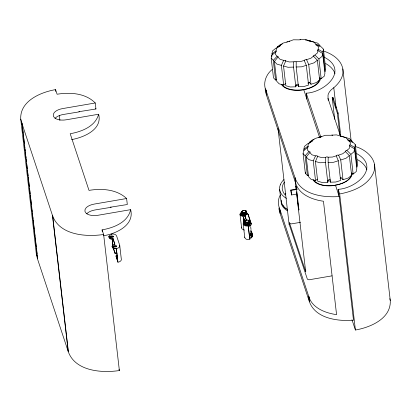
<?xml version="1.0" encoding="UTF-8"?>
<svg xmlns="http://www.w3.org/2000/svg" width="411" height="411" viewBox="0 0 411 411"><rect width="100%" height="100%" fill="white"/><g stroke="black" fill="none" stroke-linecap="round" stroke-linejoin="round"><path stroke-width="0.62" d="M249.302 223.872L249.986 223.702L249.837 221.303L249.338 221.041L247.992 222.12L248.403 224.601L247.391 224.766L247.15 222.284L245.567 222.022L245.146 221.195L244.745 221.483L245.105 224.103L245.573 223.995M285.429 60.607L285.44 61.686L283.533 66.001L285.815 85.719L290.315 87.004L295.817 86.808L293.536 67.091L293.613 62.575A2.245 2.07 -23.3 0 1 293.721 62.123L294.358 61.578A1.269 0.652 -6.6 0 1 294.733 61.501L296.1 61.902A1.942 1.798 -19.6 0 1 296.223 62.333L296.172 66.998L298.453 86.716L303.96 86.526L308.584 85.041L306.303 65.318L304.489 61.09L304.659 60.021A1.295 0.663 -6.6 0 1 304.947 59.862L305.296 59.739A1.603 0.822 -6.6 0 1 305.676 59.677L306.359 59.708L306.827 60.232L308.707 64.548L310.993 84.265L316.429 82.519L319.64 79.914L317.354 60.196L313.978 56.785L313.485 55.788A1.295 0.668 -6.6 0 1 313.593 55.588A1.505 0.776 -6.6 0 1 313.891 55.341A1.295 0.668 -6.6 0 1 314.204 55.208L315.381 55.439L318.895 58.948L321.176 78.665L319.383 78.157M308.599 175.132L307.423 175.502L305.137 155.779L308.604 151.885L309.683 151.705A1.295 0.663 -6.6 0 1 309.945 151.834L310.12 151.998A1.603 0.822 -6.6 0 1 310.182 152.188L306.236 156.935L308.517 176.658L311.035 179.309L315.535 180.588L313.254 160.871L315.345 156.201L316.398 155.712A1.295 0.668 -6.6 0 1 316.773 155.733A1.51 0.776 -6.6 0 1 317.194 155.856A1.295 0.668 -6.6 0 1 317.405 156L317.41 156.956L315.412 161.482L317.693 181.205L322.193 182.484L327.788 182.289L325.507 162.571L325.589 157.865A2.245 2.076 -21.1 0 1 325.692 157.413L326.339 156.976A1.269 0.652 -6.6 0 1 326.719 156.894L327.783 157.002L328.194 157.619L328.142 162.479L330.423 182.196L335.833 182.011L340.606 180.475L338.325 160.758L336.522 156.565A2.009 1.803 22.6 0 1 336.388 156.129L336.645 155.42A1.295 0.663 -6.6 0 1 336.933 155.255L337.277 155.137A1.603 0.822 -6.6 0 1 337.662 155.07L338.808 155.569L340.729 159.982L343.01 179.705L348.302 178.004L351.621 175.307L349.34 155.589L345.964 152.183L345.471 151.186A1.295 0.668 -6.6 0 1 345.574 150.981A1.505 0.776 -6.6 0 1 345.877 150.739A1.295 0.668 -6.6 0 1 346.19 150.601L347.367 150.832L350.876 154.341L353.157 174.059L351.369 173.55M242.88 212.61L242.942 215.117L243.389 215.246L243.934 215.23L243.769 212.718L244.196 215.22L245.203 215.056L244.792 212.6L246.153 211.501L246.646 211.763L246.872 213.735L246.723 213.217M246.091 222.161L246.127 224.668L246.579 224.796L247.129 224.776L246.949 222.269M244.596 222.521C242.588 224.622 246.415 226.189 248.162 225.49L249.893 239.556C248.074 239.839 245.264 239.603 244.751 237.455L243.178 223.851L243.548 222.659L244.278 221.95A2.661 1.367 -6.6 0 0 244.679 221.02L243.369 217.039A2.661 1.367 -6.6 0 0 242.367 216.33L240.492 215.333A5.728 2.944 -6.6 0 1 240.003 214.218L240.435 213.037L241.694 212.05M244.751 237.455L244.771 237.055M110.718 207.154L127.312 204.529L126.614 198.518L94.247 204.077A11.318 5.811 -6.6 0 0 86.033 207.925L84.979 209.759L85.005 211.583L86.125 213.217A11.303 5.805 -6.6 0 0 97.962 215.277L130.652 209.661C127.929 222.387 113.575 227.869 102.092 229.857L102.303 231.66M242.166 212.251L241.802 212.703L242.033 214.67L242.726 215.056L243.112 214.861M244.391 230.119A2.661 1.367 -6.6 0 0 243.939 229.934L242.069 228.942A5.728 2.944 -6.6 0 1 241.581 227.822L241.766 227.026M289.154 224.19L307.387 279.223L308.954 279.804L332.047 275.843M242.022 211.398L241.478 212.359L241.694 212.585L242.151 212.204M242.279 214.45L241.92 214.557L241.555 211.942L242.675 210.864M241.976 211.727L242.382 212.477L244.802 212.574M241.786 213.91L241.838 213.612M276.711 79.708L275.586 80.058L273.474 77.838L271.193 58.121L271.728 55.218L275.329 52.459A1.942 0.647 -46.5 0 0 275.683 52.14L276.475 51.267A1.269 0.652 -6.6 0 0 276.382 51.077L275.802 50.964A2.245 0.699 -45.8 0 0 275.452 51.211L271.979 53.831L272.128 55.105M271.979 53.831L272.508 50.933L275.719 48.328L279.716 46.166A1.295 0.668 -6.6 0 0 280.045 46.017A1.505 0.776 -6.6 0 0 280.338 45.78A1.295 0.668 -6.6 0 0 280.441 45.58L280.384 45.277L277.255 47.08L280.466 44.47L282.28 43.89M243.934 215.23L244.196 215.22M246.153 211.501L245.937 210.977L246.384 211.131L246.554 212.61M245.192 221.231L244.668 221.909L244.879 222.13L245.233 221.75M244.745 221.483L245.86 220.414L246.883 220.085L248.003 220.044L249.569 220.676L249.128 220.573M275.822 51.981L275.385 54.391L277.127 56.225L277.697 56.312A1.29 0.663 -6.6 0 1 277.964 56.435L278.134 56.6A1.603 0.822 -6.6 0 1 278.201 56.795L274.399 61.496L276.68 81.214L279.161 83.823L283.662 85.108L285.871 83.32M276.033 50.856L276.469 48.452L279.136 46.284M246.646 211.763L246.03 211.074M245.182 221.2L245.208 220.943M244.72 221.621L245.105 224.103M245.028 223.163L245.336 223.44M247.129 224.776L247.309 224.509L247.391 224.766M249.338 221.041L248.917 220.306M249.837 221.303L249.179 220.604M295.817 86.808L296.187 84.82A1.449 0.745 -6.6 0 1 296.321 84.62L296.978 84.25A1.269 0.652 -6.6 0 1 297.353 84.173L298.586 84.368M298.453 86.716L298.627 85.755M280.384 45.277L283.051 43.109L288.25 41.691A1.603 0.822 -6.6 0 0 288.635 41.624L288.984 41.506A1.295 0.663 -6.6 0 0 289.267 41.347L293.351 39.8L299.198 39.867A1.269 0.652 -6.6 0 0 299.573 39.79L304.628 39.405L317.734 43.17L320.21 45.78L316.229 44.27L315.73 44.573A1.603 0.822 -6.6 0 0 315.792 44.768L315.967 44.933A1.295 0.663 -6.6 0 0 316.234 45.056L321.31 46.936L323.416 49.156L325.697 68.873L325.168 71.771L322.887 52.053L318.679 49.592A1.942 0.935 37 0 0 318.273 49.438L317.456 50.101A1.269 0.652 -6.6 0 0 317.549 50.291L317.898 50.512L317.456 52.916L314.79 55.084M318.104 49.387L318.546 46.977L316.819 45.153M307.423 175.502L305.352 173.324L303.071 153.601L303.616 150.616L307.305 147.796A1.937 0.611 -46.3 0 0 307.659 147.472L308.461 146.66A1.269 0.652 -6.6 0 0 308.363 146.475L307.777 146.295A2.245 0.73 -46.5 0 0 307.443 146.506L303.873 149.229L304.017 150.503M303.873 149.229L304.387 146.419L307.705 143.722L311.702 141.559A1.295 0.668 -6.6 0 0 312.026 141.415A1.505 0.776 -6.6 0 0 312.324 141.179A1.295 0.668 -6.6 0 0 312.427 140.973C313.372 138.425 317.369 137.968 319.66 137.074L320.236 137.089A1.603 0.822 -6.6 0 0 320.621 137.022L320.965 136.904A1.295 0.663 -6.6 0 0 321.253 136.74L325.229 135.281L331.184 135.265A1.269 0.652 -6.6 0 0 331.559 135.183L336.501 134.89L349.607 138.651L352.047 141.22L352.196 142.494M318.155 50.769A2.245 1.13 37.4 0 0 318.561 51.062L322.635 53.44L322.106 56.338L318.895 58.948M322.887 52.053L323.416 49.156M307.711 147.415L307.258 149.871L308.923 151.623M307.926 146.224L308.348 143.932L311.122 141.682M305.352 173.324L305.568 172.127M327.788 182.289L328.173 180.218A1.449 0.745 -6.6 0 1 328.307 180.013L328.964 179.648A1.269 0.652 -6.6 0 1 329.339 179.566L330.208 179.602M330.423 182.196L330.608 181.194M349.638 141.035L353.147 142.376L355.294 144.636L357.575 164.359L357.061 167.169L354.78 147.451L350.67 145.052A1.937 0.956 37.6 0 0 350.259 144.877L349.437 145.499A1.269 0.652 -6.6 0 0 349.535 145.684L349.797 145.874L349.335 148.402L346.776 150.477M349.987 144.821L350.424 142.463L348.215 140.454A1.295 0.663 -6.6 0 1 347.953 140.326L347.824 140.223A1.603 0.822 -6.6 0 1 347.716 139.966L348.225 139.771L352.047 141.22M349.797 145.874L350.162 146.213A2.245 1.089 37.3 0 0 350.557 146.501L354.523 148.839L353.979 151.823L350.876 154.341M354.78 147.451L355.294 144.636M79.04 111.674L95.948 108.992L95.254 102.981L62.57 108.596A11.318 5.811 -6.6 0 0 54.355 112.444L53.296 114.273L53.327 116.097L54.447 117.736A11.303 5.805 -6.6 0 0 66.284 119.791L98.65 114.237C95.342 126.496 81.532 131.746 70.194 133.714L88.997 190.385C101.764 188.243 116.729 189.24 126.614 198.518M113.472 236.998A1.13 0.581 -6.6 0 0 112.177 236.628L108.905 237.204L108.925 236.263L109.727 235.328L111.694 234.578L111.766 235.179M108.905 237.204L109.177 236.531M116.554 246.41A1.13 0.581 -6.6 0 0 115.342 246.179L112.105 246.744L112.609 245.192L114.885 244.196L113.004 238.529L110.831 238.514L109.239 237.717L112.48 237.157A1.13 0.581 -6.6 0 0 113.405 236.407A1.13 0.581 -6.6 0 0 112.105 236.037L108.833 236.602M112.105 246.744L112.409 246.097M280.42 184.539L279.845 186.245A33.312 17.108 -6.6 0 0 283.009 195.8L284.602 197.141A33.312 17.108 -6.6 0 0 286.457 198.364M245.367 221.786L244.987 222.248L245.213 224.216L245.912 224.606L246.353 224.427L246.127 224.668M251.059 234.815L251.126 234.357M283.662 85.108L281.381 65.385L283.374 60.931L284.412 60.319A1.295 0.668 -6.6 0 1 284.787 60.34A1.505 0.776 -6.6 0 1 285.208 60.458A1.295 0.668 -6.6 0 1 285.419 60.607M250.515 234.311L250.602 233.833M305.789 270.608L305.707 271.722L289.436 222.675L290.048 223.492L291.348 223.892L300.477 222.341M280.359 194.871C277.923 198.924 277.867 204.395 279.557 208.413L280.153 213.576L309.355 301.582C315.35 318.617 337.683 321.412 353.501 320.256L339.188 196.54L335.468 185.15A19.959 10.249 -6.6 0 0 352.016 172.954M242.726 215.056L242.495 213.088L242.839 212.595M245.912 224.606L245.686 222.634L245.978 222.13M251.054 234.82L250.489 235.416M289.56 41.033L288.897 41.547M275.586 80.058L273.305 60.34L277.127 56.225M251.136 235.493L251.003 234.362L250.474 234.789M272.216 69.485C265.845 74.54 262.66 83.397 266.112 90.985M117.428 255.174L115.974 255.93L117.921 262.213C119.503 261.977 121.923 260.805 121.281 258.853L119.704 245.244L116.647 236.027C115.917 234.054 113.333 233.854 111.54 234.116L111.694 234.578M313.547 56.091L310.88 58.259L306.359 59.708M317.354 60.196L314.148 62.801L308.707 64.548M321.176 78.665L324.387 76.061L324.916 73.163L322.635 53.44M246.086 212.574L245.218 213.006L245.444 214.979L246.312 214.547L246.086 212.574L245.701 212.127L246.24 212.451L246.466 214.424L245.984 214.367M246.24 212.451L246.621 211.901L246.153 211.624M246.466 214.424L246.847 213.874L246.492 211.244M249.282 222.115L248.419 222.551L248.645 224.524L249.513 224.087L248.979 221.616L249.436 221.991L249.662 223.964M249.436 221.991L249.811 221.442L249.323 221.144M345.533 151.489L342.759 153.74L338.438 155.127M315.535 180.588L317.328 179.134M250.607 235.77A3.062 1.572 -6.6 0 0 250.566 233.217L250.715 233.612M349.34 155.589L346.021 158.286L340.729 159.982M353.157 174.059L356.26 171.541L356.805 168.561L354.523 148.839M251.352 233.484L250.849 231.527M241.848 212.569C239.002 214.388 242.927 216.823 244.971 215.873L246.477 220.404M241.92 213.17L241.139 213.879L240.923 215.092M245.11 222.788L244.329 223.497L244.113 224.709M333.778 87.646L336.131 107.995M241.555 211.942L241.997 211.68M250.566 235.359L250.566 235.359A2.682 1.377 -6.6 0 0 251.265 234.327A2.831 1.454 -6.6 0 0 251.213 234.07L251.172 233.987A2.707 1.392 -6.6 0 0 250.51 233.438M318.792 137.562L319.66 137.074M286.791 42.107L287.572 41.655M320.333 137.387L321.489 136.488M242.937 210.828L243.209 210.72M245.408 220.769L245.12 220.928M242.074 211.264L242.387 211.095L241.92 211.393M243.651 210.596L245.018 210.545M245.547 224.113L245.213 224.216M315.602 155.856L311.959 154.819L309.899 152.651M250.417 235.107L250.797 234.953L250.438 234.902M249.631 237.969L248.27 226.209C249.621 225.87 251.604 224.781 251.029 223.106L248.116 214.301L248.167 214.819L247.55 213.859M249.703 238.585C253.906 237.984 252.508 233.335 250.91 230.787M304.402 60.34L300.575 61.568L296.007 61.727M306.303 65.318L301.674 66.808L296.172 66.998M314.019 139.416L312.345 139.956L309.242 142.473L312.365 140.67M336.368 155.795L332.453 157.053L328.076 157.208M338.325 160.758L333.552 162.288L328.142 162.479M242.408 210.997L243.697 210.535M244.977 213.083L243.97 213.247M245.593 220.543L247.391 220.126M247.992 222.12L247.032 222.248M248.177 222.628L247.165 222.798M242.033 214.67L242.351 214.573M249.569 222.865L250.114 222.983L249.698 223.286M315.91 44.203L313.845 42.035L309.514 41.049A1.295 0.668 -6.6 0 1 309.144 41.028A1.505 0.776 -6.6 0 1 308.723 40.91A1.295 0.668 -6.6 0 1 308.507 40.761L308.384 40.478M117.921 262.213L116.349 248.604C117.931 248.367 120.346 247.201 119.704 245.244M95.254 102.981C85.534 93.097 70.07 92.09 57.098 94.242L55.562 89.613C40.607 92.223 19.728 101.034 20.735 119.139L36.476 255.195L37.529 258.735M71.571 139.627C83.541 137.449 102.658 129.681 98.65 114.237M103.469 235.77C115.938 233.808 134.721 225.249 130.652 209.661M249.261 226.24L250.864 225.213L251.219 224.144L248.177 214.819M250.576 237.584C254.229 236.736 251.501 232.343 250.854 230.268M79.323 111.849L63.248 114.489A11.318 5.811 -6.6 0 0 55.038 118.342M102.092 229.857L103.629 234.486L119.375 370.542C101.645 373.224 75.064 371.184 68.205 351.487L37.622 259.3L22.019 123.213L20.735 119.139M279.557 208.413L308.753 296.423C312.057 308.034 325.522 313.11 336.573 314.636L323.457 201.241C312.401 199.715 298.936 194.639 295.637 183.029L266.436 95.023L265.979 89.839M266.436 95.023L265.352 91.103L265.203 88.709M334.698 119.288L332.196 97.664L332.982 97.53L338.135 113.071L340.786 135.964M328.255 100.356L328.035 98.45L340.555 136.313M332.196 97.664L337.354 113.205L338.135 113.071M21.875 123.238L52.464 215.426C59.323 235.123 85.899 237.162 103.629 234.486M111.001 207.329L94.931 209.975A11.318 5.811 -6.6 0 0 86.716 213.823M265.84 89.86L295.036 177.871C301.037 194.901 323.365 197.696 339.188 196.54M297.122 193.992L291.507 194.958L290.849 190.026L297.091 188.957M290.849 190.026L290.978 190.421L297.225 189.353M244.401 222.351L243.451 217.029L243.954 222.063M243.964 218.58L244.324 222.361M280.153 213.576L279.069 209.656L278.961 207.863M112.039 246.143L115.275 245.588A1.13 0.581 -6.6 0 1 116.57 245.958A1.13 0.581 -6.6 0 1 115.645 246.708L112.373 247.268L112.444 247.869L114.037 248.712L116.267 248.742L116.195 248.146L113.97 248.116L112.373 247.268M356.84 153.663C381.069 167.354 356.039 188.459 338.13 189.337L339.666 193.961C353.028 191.444 368.328 185.515 373.83 171.983C378.043 159.879 366.268 149.696 355.7 146.655M351.97 319.666L355.407 330.023C370.373 327.418 391.262 318.607 390.265 300.498L374.524 164.436M306.925 99.195L306.231 93.194C324.916 92.331 349.55 70.111 323.94 57.031M250.458 234.434L251.003 234.362M248.316 225.947C246.502 226.235 243.687 225.993 243.178 223.851M281.386 84.327A19.949 10.244 -6.6 0 0 303.78 89.834L303.786 89.665A19.959 10.249 -6.6 0 0 320.375 78.008M113.359 248.054L114.921 252.77L117.058 253.161M113.302 248.29L114.993 253.387L116.77 253.592M340.287 177.742L340.909 177.768A1.3 0.668 -6.6 0 1 341.228 177.855L343.01 179.705M305.358 40.031L306.575 39.99L311.076 41.275M293.87 61.804L289.303 61.963L285.563 60.895M293.536 67.091L288.034 67.281L283.533 66.001M325.738 157.285L321.181 157.444L317.533 156.406M325.507 162.571L319.912 162.766L315.412 161.482M243.702 213.258L242.711 213.15M246.903 222.808L245.901 222.695M244.946 223.589L245.31 223.579M249.672 223.425L250.037 223.409M348.554 140.526L349.232 140.865M331.893 135.049L332.247 135.101A2.245 0.257 -1.1 0 1 332.407 135.152L332.71 135.389M300.056 39.564L300.441 39.667M248.871 220.286L248.629 220.224M245.429 210.673L245.937 210.977M283.821 60.402L280.081 59.333L278.021 57.165M281.381 65.385L276.88 64.106L274.399 61.496M313.254 160.871L308.753 159.586L306.236 156.935M244.817 210.499L246.384 211.131M242.495 213.088L241.802 212.703M246.312 214.547L245.989 214.455M245.686 222.634L244.987 222.248M249.215 224L249.513 224.087M310.11 40.966L310.824 41.177M342.82 136.699L341.5 136.447A1.295 0.668 -6.6 0 1 341.125 136.421A1.505 0.776 -6.6 0 1 340.704 136.303M345.106 137.372L340.483 136.154A1.295 0.668 -6.6 0 0 340.714 136.308M250.427 233.201L250.756 233.299M324.022 51.175C332.309 54.021 341.166 59.693 342.841 68.956L351.081 140.161M244.951 212.523L245.218 213.006M325.635 63.52C329.689 65.745 333.449 69.038 335.001 73.518M357.539 159.668C361.593 161.893 365.353 165.181 366.9 169.661M286.452 208.798L284.597 207.653L282.804 205.022M79.025 111.561L79.308 111.735M110.708 207.041L110.991 207.216M287.33 209.625C284.258 207.781 281.514 204.853 280.985 201.19L279.65 189.625M246.975 212.99L248.105 214.306M248.162 222.063L248.419 222.551M318.171 50.759L317.898 50.512M250.736 233.725L251.111 234.28M271.193 58.121L273.305 60.34M345.723 137.515L347.804 139.704M303.071 153.601L305.137 155.779M241.92 214.557L241.529 212.081M310.993 84.265L309.242 82.462A1.295 0.668 -6.6 0 0 308.928 82.37L308.301 82.349A1.603 0.822 -6.6 0 0 308.045 82.385M245.444 214.979L245.126 214.799L245.203 215.056M248.645 224.524L248.295 224.355L248.403 224.601M95.593 108.561L95.948 108.992M282.136 204.046L281.314 202.839L281.268 200.136M306.231 93.194L320.786 137.069M303.76 89.665L319.645 137.644M250.951 231.537L251.311 232.631M244.73 215.534L246.466 220.779M247.895 225.084L248.27 226.209M116.195 248.146L116.349 248.604M112.953 238.776L114.885 244.602M115.974 255.93L117.731 261.237L116.303 248.866M118.969 369.325L119.375 370.542M389.818 298.653L390.265 300.498M328.035 98.45L328.024 95.033A26.658 13.691 -6.6 0 1 331.328 89.675C337.821 84.882 344.177 77.628 342.841 68.956M337.354 113.205L339.856 134.823M332.982 97.53L333.203 99.436M339.666 193.961L355.407 330.023M338.13 189.337L338.823 195.343M335.443 185.155L335.463 185.32A19.949 10.244 -6.6 0 1 313.064 179.812M295.18 177.845L295.442 180.136M295.576 181.282L295.776 183.003M308.897 296.398L309.493 301.561M295.036 177.871L295.637 183.029M308.753 296.423L309.355 301.582M296.269 189.194L295.905 186.044L296.341 187.37L298.967 210.057L298.53 208.731L296.557 191.716M295.129 180.537L296.156 189.44M296.526 192.62L305.65 271.491M290.978 190.421L291.507 194.958M271.728 55.218L271.871 56.492M278.006 128.463L289.133 224.658M266.246 92.131L266.508 94.422M279.829 209.538L280.091 211.829M250.659 226.533L251.008 229.559M249.677 220.789L249.903 222.762M249.683 221.663L249.796 222.644M248.162 225.49L248.234 226.086M244.971 215.873L245.043 216.474M243.451 217.029L243.959 221.421M240.003 214.218L241.581 227.822M114.921 252.77L114.993 253.387M113.004 238.529L113.076 239.13L110.903 239.11L109.614 238.575L109.239 237.717M113.729 246.456L113.729 246.466A1.998 1.028 -6.6 0 1 114.356 246.004M111.874 236.33L112.018 237.568M112.162 238.801L112.876 244.992M113.02 246.225L113.164 247.463M112.116 239.068L112.83 245.249M59.318 115.332L59.908 120.433M55.562 89.613L55.783 91.525M52.608 215.405L68.349 351.462M52.464 215.426L68.205 351.487M22.091 123.85L22.384 126.393M22.533 127.667L23.196 133.385M23.34 134.659L23.638 137.202M23.781 138.471L24.444 144.194M24.593 145.468L24.886 148.011M25.035 149.28L25.256 151.186M25.4 152.46L25.698 155.004M25.842 156.278L26.063 158.184M26.212 159.453L26.504 161.996M26.653 163.27L27.316 168.993M27.46 170.262L28.123 175.985M28.272 177.254L29.376 186.794M29.52 188.063L30.183 193.787M30.332 195.061L30.625 197.604M30.774 198.873L31.431 204.596M31.58 205.865L31.873 208.408M32.022 209.682L32.243 211.588M32.392 212.862L32.685 215.405M32.834 216.674L33.055 218.585M33.199 219.854L33.491 222.397M33.64 223.671L34.303 229.389M34.452 230.663L35.11 236.387M35.259 237.656L36.363 247.196M36.512 248.465L37.17 254.188M37.319 255.457L37.612 258M36.291 252.693L36.476 255.195M248.336 224.411A1.063 0.545 -6.6 0 1 248.069 224.534M247.756 224.617A1.063 0.545 -6.6 0 1 246.836 224.545M247.782 224.868A1.063 0.545 -6.6 0 1 246.867 224.796M249.477 223.774A1.927 0.992 -6.6 0 1 247.9 225.053A1.927 0.992 -6.6 0 1 245.691 224.421M249.21 224.802A1.998 1.028 -6.6 0 1 248.861 225.033M248.511 225.182A1.998 1.028 -6.6 0 1 246.708 225.341M246.359 214.208A1.998 1.028 -6.6 0 1 244.607 215.554A1.998 1.028 -6.6 0 1 242.413 214.763M245.131 214.876A1.033 0.529 -6.6 0 1 244.869 214.994M243.081 215.641A1.927 0.992 -6.6 0 1 242.721 215.421M244.314 222.053A3.036 0.277 80.3 0 0 243.97 221.221L243.831 221.246A3.036 0.277 80.3 0 1 244.268 222.428M243.595 222.808A3.072 0.283 80.3 0 1 244.021 222.515M244.026 221.637A3.072 0.283 80.3 0 1 244.447 222.048M249.528 223.759A1.998 1.028 -6.6 0 1 247.776 225.105A1.998 1.028 -6.6 0 1 245.583 224.308M247.484 224.935A1.13 0.581 -6.6 0 1 246.723 224.786M242.891 215.58A1.998 1.028 -6.6 0 1 242.618 215.374M251.768 234.686A3.324 1.706 -6.6 0 1 250.838 237.049M250.618 233.063A3.324 1.706 -6.6 0 1 250.705 235.893M251.974 235.626A3.062 1.572 -6.6 0 1 251.789 236.114M251.337 236.572A3.062 1.572 -6.6 0 1 251.023 236.777M251.501 234.743A3.062 1.572 -6.6 0 1 251.958 235.385M251.63 234.686A3.324 1.706 -6.6 0 1 251.054 237.065M349.679 141.076A2.009 0.452 29.6 0 1 349.258 140.901M351.426 173.601A19.286 9.905 -6.6 0 1 335.217 185.212A19.286 9.905 -6.6 0 1 313.752 179.859M341.048 177.624A10.29 5.286 -6.6 0 1 340.108 178.384M330.752 181.015A10.29 5.286 -6.6 0 1 327.695 180.778M319.537 77.977A19.286 9.905 -6.6 0 1 319.481 79.236M319.342 79.868A19.286 9.905 -6.6 0 1 302.028 89.783A19.286 9.905 -6.6 0 1 282.157 84.712M309.468 82.154A10.645 5.466 -6.6 0 1 307.942 83.31M298.823 85.668A10.645 5.466 -6.6 0 1 295.663 85.416M319.578 79.277A19.286 9.905 -6.6 0 1 319.825 80.494M287.479 210.838A33.255 17.077 -6.6 0 1 281.145 202.818M351.328 173.016A19.959 10.249 -6.6 0 1 352.083 174.521M285.147 194.634A30.743 15.788 -6.6 0 1 285.845 193.607M280.415 184.513A33.312 17.108 -6.6 0 1 283.96 179.525M285.383 194.994A30.691 15.762 -6.6 0 1 283.271 192.276L282.285 189.312A30.691 15.762 -6.6 0 1 282.989 184.616A30.743 15.788 -6.6 0 1 284.504 182.042M319.948 78.023A19.959 10.249 -6.6 0 1 320.4 79.035M251.095 223.62L251.039 223.106L251.085 223.625M252.467 235.482L252.411 234.964L252.462 235.482M110.564 236.916L110.559 236.906A1.998 1.028 -6.6 0 1 111.186 236.459A1.998 1.028 -6.6 0 0 110.564 236.916"/></g></svg>
